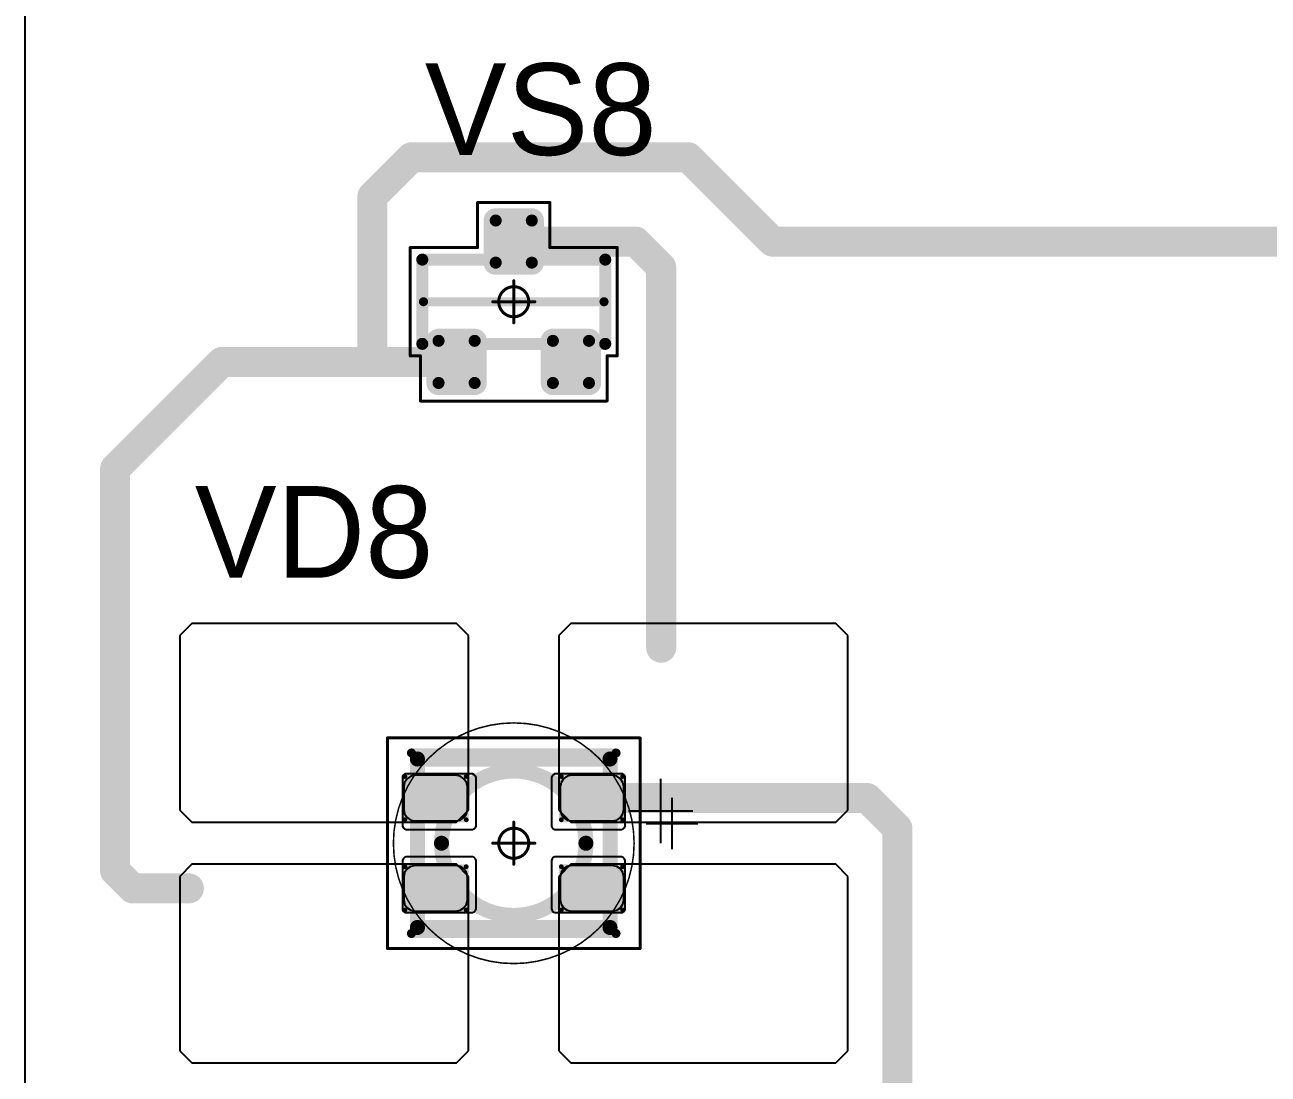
# Model space of a CAD drawing. Header units: millimetres. Extents: x 0 to 400, y 0 to 511.
# Drawn here: x 51.87 to 72.54, y 77.66 to 95.1 of the extents above; entities that cross this region are included whole.
import ezdxf

# ---------------------------------------------------------------- set-up
doc = ezdxf.new("R2010")
doc.units = ezdxf.units.MM
for name, color, linetype in [('Mechanical13', 56, 'Continuous'), ('Mechanical15', 56, 'Continuous'), ('Mechanical2', 216, 'Continuous'), ('TopLayer', 1, 'Continuous'), ('TopOverlay', 2, 'Continuous'), ('TopPaste', 8, 'Continuous'), ('TopSolder', 216, 'Continuous')]:
    doc.layers.add(name, color=color, linetype=linetype)

# ---------------------------------------------------------------- blocks, each defined once
blk = doc.blocks.new('SOT23_589')
at = {"layer": 'Mechanical13', "const_width": 0.2}
for points in [[(-0.7, 1.52), (0.7, 1.52)], [(-0.7, 1.52), (-0.7, -1.52)], [(0.7, 1.52), (0.7, -1.52)], [(-0.7, -1.52), (0.7, -1.52)]]:
    blk.add_lwpolyline(points, dxfattribs=at)
at = {"layer": 'Mechanical13', "const_width": 0.1}
for points in [[(-0.75, 1.52, 1), (-0.65, 1.52, 1)], [(-0.75, 1.52, 1), (-0.65, 1.52, 1)], [(0.65, 1.52, 1), (0.75, 1.52, 1)], [(0.65, 1.52, 1), (0.75, 1.52, 1)], [(-0.75, -1.52, 1), (-0.65, -1.52, 1)], [(-0.75, -1.52, 1), (-0.65, -1.52, 1)], [(0.65, -1.52, 1), (0.75, -1.52, 1)], [(0.65, -1.52, 1), (0.75, -1.52, 1)]]:
    blk.add_lwpolyline(points, format="xyb", close=True, dxfattribs=at)
at = {"layer": 'Mechanical15', "const_width": 0.05}
for points in [[(-0.9, 1.72), (-0.9, 1.55)], [(-0.9, 1.72), (0.9, 1.72)], [(0.9, 1.72), (0.9, 0.6)], [(-1.65, 1.55), (-1.65, -1.55)], [(-1.65, 1.55), (-0.9, 1.55)], [(0.9, 0.6), (1.65, 0.6)], [(1.65, 0.6), (1.65, -0.6)], [(0, 0.35), (0, -0.35)], [(-0.35, 0), (0.35, 0)], [(0.9, -0.6), (1.65, -0.6)], [(0.9, -0.6), (0.9, -1.72)], [(-1.65, -1.55), (-0.9, -1.55)], [(-0.9, -1.55), (-0.9, -1.72)], [(-0.9, -1.72), (0.9, -1.72)]]:
    blk.add_lwpolyline(points, dxfattribs=at)
at = {"layer": 'Mechanical15'}
for points, const_width in [([(-0.913, 1.72, 1), (-0.888, 1.72, 1)], 0.025), ([(-0.913, 1.72, 1), (-0.888, 1.72, 1)], 0.025), ([(0.888, 1.72, 1), (0.913, 1.72, 1)], 0.025), ([(0.888, 1.72, 1), (0.913, 1.72, 1)], 0.025), ([(-1.662, 1.55, 1), (-1.637, 1.55, 1)], 0.025), ([(-1.662, 1.55, 1), (-1.637, 1.55, 1)], 0.025), ([(-0.913, 1.55, 1), (-0.888, 1.55, 1)], 0.025), ([(-0.913, 1.55, 1), (-0.888, 1.55, 1)], 0.025), ([(0.888, 0.6, 1), (0.913, 0.6, 1)], 0.025), ([(0.888, 0.6, 1), (0.913, 0.6, 1)], 0.025), ([(1.637, 0.6, 1), (1.662, 0.6, 1)], 0.025), ([(1.637, 0.6, 1), (1.662, 0.6, 1)], 0.025), ([(0.25, 0, 1), (-0.25, 0, 1)], 0.05), ([(-0.012, 0.35, 1), (0.012, 0.35, 1)], 0.025), ([(-0.362, 0, 1), (-0.337, 0, 1)], 0.025), ([(-0.262, 0, 1), (-0.238, 0, 1)], 0.025), ([(0.238, 0, 1), (0.262, 0, 1)], 0.025), ([(0.337, 0, 1), (0.362, 0, 1)], 0.025), ([(-0.012, -0.35, 1), (0.012, -0.35, 1)], 0.025), ([(0.888, -0.6, 1), (0.913, -0.6, 1)], 0.025), ([(0.888, -0.6, 1), (0.913, -0.6, 1)], 0.025), ([(1.637, -0.6, 1), (1.662, -0.6, 1)], 0.025), ([(1.637, -0.6, 1), (1.662, -0.6, 1)], 0.025), ([(-1.662, -1.55, 1), (-1.637, -1.55, 1)], 0.025), ([(-1.662, -1.55, 1), (-1.637, -1.55, 1)], 0.025), ([(-0.913, -1.55, 1), (-0.888, -1.55, 1)], 0.025), ([(-0.913, -1.55, 1), (-0.888, -1.55, 1)], 0.025), ([(-0.913, -1.72, 1), (-0.888, -1.72, 1)], 0.025), ([(-0.913, -1.72, 1), (-0.888, -1.72, 1)], 0.025), ([(0.888, -1.72, 1), (0.913, -1.72, 1)], 0.025), ([(0.888, -1.72, 1), (0.913, -1.72, 1)], 0.025)]:
    blk.add_lwpolyline(points, format="xyb", close=True, dxfattribs=dict(at, const_width=const_width))
at = {"layer": 'TopLayer', "const_width": 0.1}
for points in [[(-1.4, 1.25, 1), (-1.3, 1.25, 1)], [(-0.7, 1.25, 1), (-0.6, 1.25, 1)], [(-1.4, 0.65, 1), (-1.3, 0.65, 1)], [(-0.7, 0.65, 1), (-0.6, 0.65, 1)], [(0.6, 0.3, 1), (0.7, 0.3, 1)], [(1.3, 0.3, 1), (1.4, 0.3, 1)], [(0.6, -0.3, 1), (0.7, -0.3, 1)], [(1.3, -0.3, 1), (1.4, -0.3, 1)], [(-1.4, -0.65, 1), (-1.3, -0.65, 1)], [(-0.7, -0.65, 1), (-0.6, -0.65, 1)], [(-1.4, -1.25, 1), (-1.3, -1.25, 1)], [(-0.7, -1.25, 1), (-0.6, -1.25, 1)]]:
    blk.add_lwpolyline(points, format="xyb", close=True, dxfattribs=at)
at = {"layer": 'TopLayer'}
for points in [[(-1.45, 1.25), (-1.45, 0.65), (-0.55, 1.25), (-0.55, 0.65)], [(-1.35, 1.35), (-1.35, 0.55), (-0.65, 1.35), (-0.65, 0.55)], [(0.55, 0.3), (0.55, -0.3), (1.45, 0.3), (1.45, -0.3)], [(0.65, 0.4), (0.65, -0.4), (1.35, 0.4), (1.35, -0.4)], [(-1.35, -0.55), (-1.35, -1.35), (-0.65, -0.55), (-0.65, -1.35)], [(-1.45, -0.65), (-1.45, -1.25), (-0.55, -0.65), (-0.55, -1.25)]]:
    blk.add_solid(points, dxfattribs=at)
at = {"layer": 'TopOverlay', "const_width": 0.15}
blk.add_lwpolyline([(0, 1.5), (0, -1.5)], dxfattribs=at)
at = {"layer": 'TopOverlay', "const_width": 0.075}
for points in [[(-0.038, 1.5, 1), (0.038, 1.5, 1)], [(-0.038, -1.5, 1), (0.038, -1.5, 1)]]:
    blk.add_lwpolyline(points, format="xyb", close=True, dxfattribs=at)
at = {"layer": 'TopPaste', "const_width": 0.075}
for points in [[(-1.387, 1.25, 1), (-1.313, 1.25, 1)], [(-0.687, 1.25, 1), (-0.613, 1.25, 1)], [(-1.387, 0.65, 1), (-1.313, 0.65, 1)], [(-0.687, 0.65, 1), (-0.613, 0.65, 1)], [(0.613, 0.3, 1), (0.687, 0.3, 1)], [(1.313, 0.3, 1), (1.387, 0.3, 1)], [(0.613, -0.3, 1), (0.687, -0.3, 1)], [(1.313, -0.3, 1), (1.387, -0.3, 1)], [(-1.387, -0.65, 1), (-1.313, -0.65, 1)], [(-0.687, -0.65, 1), (-0.613, -0.65, 1)], [(-1.387, -1.25, 1), (-1.313, -1.25, 1)], [(-0.687, -1.25, 1), (-0.613, -1.25, 1)]]:
    blk.add_lwpolyline(points, format="xyb", close=True, dxfattribs=at)
at = {"layer": 'TopPaste'}
for points in [[(-1.425, 1.25), (-1.425, 0.65), (-0.575, 1.25), (-0.575, 0.65)], [(-1.35, 1.325), (-1.35, 0.575), (-0.65, 1.325), (-0.65, 0.575)], [(0.575, 0.3), (0.575, -0.3), (1.425, 0.3), (1.425, -0.3)], [(0.65, 0.375), (0.65, -0.375), (1.35, 0.375), (1.35, -0.375)], [(-1.35, -0.575), (-1.35, -1.325), (-0.65, -0.575), (-0.65, -1.325)], [(-1.425, -0.65), (-1.425, -1.25), (-0.575, -0.65), (-0.575, -1.25)]]:
    blk.add_solid(points, dxfattribs=at)
at = {"layer": 'TopSolder', "const_width": 0.202}
for points in [[(-1.451, 1.25, 1), (-1.249, 1.25, 1)], [(-0.751, 1.25, 1), (-0.549, 1.25, 1)], [(-1.451, 0.65, 1), (-1.249, 0.65, 1)], [(-0.751, 0.65, 1), (-0.549, 0.65, 1)], [(0.549, 0.3, 1), (0.751, 0.3, 1)], [(1.249, 0.3, 1), (1.451, 0.3, 1)], [(0.549, -0.3, 1), (0.751, -0.3, 1)], [(1.249, -0.3, 1), (1.451, -0.3, 1)], [(-1.451, -0.65, 1), (-1.249, -0.65, 1)], [(-0.751, -0.65, 1), (-0.549, -0.65, 1)], [(-1.451, -1.25, 1), (-1.249, -1.25, 1)], [(-0.751, -1.25, 1), (-0.549, -1.25, 1)]]:
    blk.add_lwpolyline(points, format="xyb", close=True, dxfattribs=at)
at = {"layer": 'TopSolder'}
for points in [[(-1.35, 1.452), (-1.35, 0.448), (-0.65, 1.452), (-0.65, 0.448)], [(-1.552, 1.25), (-1.552, 0.65), (-0.448, 1.25), (-0.448, 0.65)], [(0.65, 0.502), (0.65, -0.502), (1.35, 0.502), (1.35, -0.502)], [(0.448, 0.3), (0.448, -0.3), (1.552, 0.3), (1.552, -0.3)], [(-1.35, -0.448), (-1.35, -1.452), (-0.65, -0.448), (-0.65, -1.452)], [(-1.552, -0.65), (-1.552, -1.25), (-0.448, -0.65), (-0.448, -1.25)]]:
    blk.add_solid(points, dxfattribs=at)
blk = doc.blocks.new('E65F_793')
at = {"layer": 'Mechanical13'}
for p, q in [((2.441, 1.071), (2.441, 0)), ((1.905, 0.536), (2.976, 0.536))]:
    blk.add_line(p, q, dxfattribs=at)
at = {"layer": 'Mechanical13', "const_width": 0.25}
for points in [[(-1.6, -1.4), (-1.6, 1.4)], [(-1.6, 1.4), (1.6, 1.4)], [(1.6, -1.4), (1.6, 1.4)], [(-1.6, -1.4), (1.6, -1.4)]]:
    blk.add_lwpolyline(points, dxfattribs=at)
at = {"layer": 'Mechanical13'}
for points, const_width in [([(-1.663, 1.4, 1), (-1.538, 1.4, 1)], 0.125), ([(-1.663, 1.4, 1), (-1.538, 1.4, 1)], 0.125), ([(1.537, 1.4, 1), (1.662, 1.4, 1)], 0.125), ([(1.537, 1.4, 1), (1.662, 1.4, 1)], 0.125), ([(1.2, 0, 1), (-1.2, 0, 1)], 0.25), ([(-1.263, 0, 1), (-1.138, 0, 1)], 0.125), ([(1.137, 0, 1), (1.262, 0, 1)], 0.125), ([(-1.663, -1.4, 1), (-1.538, -1.4, 1)], 0.125), ([(-1.663, -1.4, 1), (-1.538, -1.4, 1)], 0.125), ([(1.537, -1.4, 1), (1.662, -1.4, 1)], 0.125), ([(1.537, -1.4, 1), (1.662, -1.4, 1)], 0.125)]:
    blk.add_lwpolyline(points, format="xyb", close=True, dxfattribs=dict(at, const_width=const_width))
at = {"layer": 'Mechanical15', "const_width": 0.05}
for points in [[(-2.1, 1.75), (2.1, 1.75)], [(-2.1, -1.75), (-2.1, 1.75)], [(2.1, -1.75), (2.1, 1.75)], [(0, -0.35), (0, 0.35)], [(0, -0.35), (0, 0.35)], [(-0.35, 0), (0.35, 0)], [(-0.35, 0), (0.35, 0)], [(-2.1, -1.75), (2.1, -1.75)]]:
    blk.add_lwpolyline(points, dxfattribs=at)
at = {"layer": 'Mechanical15'}
for points, const_width in [([(-2.113, 1.75, 1), (-2.088, 1.75, 1)], 0.025), ([(-2.113, 1.75, 1), (-2.088, 1.75, 1)], 0.025), ([(2.087, 1.75, 1), (2.112, 1.75, 1)], 0.025), ([(2.087, 1.75, 1), (2.112, 1.75, 1)], 0.025), ([(0.25, 0, 1), (-0.25, 0, 1)], 0.05), ([(0.25, 0, 1), (-0.25, 0, 1)], 0.05), ([(-0.013, 0.35, 1), (0.012, 0.35, 1)], 0.025), ([(-0.013, 0.35, 1), (0.012, 0.35, 1)], 0.025), ([(-0.363, 0, 1), (-0.338, 0, 1)], 0.025), ([(-0.363, 0, 1), (-0.338, 0, 1)], 0.025), ([(-0.263, 0, 1), (-0.238, 0, 1)], 0.025), ([(-0.263, 0, 1), (-0.238, 0, 1)], 0.025), ([(0.237, 0, 1), (0.262, 0, 1)], 0.025), ([(0.237, 0, 1), (0.262, 0, 1)], 0.025), ([(0.337, 0, 1), (0.362, 0, 1)], 0.025), ([(0.337, 0, 1), (0.362, 0, 1)], 0.025), ([(-0.013, -0.35, 1), (0.012, -0.35, 1)], 0.025), ([(-0.013, -0.35, 1), (0.012, -0.35, 1)], 0.025), ([(-2.113, -1.75, 1), (-2.088, -1.75, 1)], 0.025), ([(-2.113, -1.75, 1), (-2.088, -1.75, 1)], 0.025), ([(2.087, -1.75, 1), (2.112, -1.75, 1)], 0.025), ([(2.087, -1.75, 1), (2.112, -1.75, 1)], 0.025)]:
    blk.add_lwpolyline(points, format="xyb", close=True, dxfattribs=dict(at, const_width=const_width))
at = {"layer": 'TopLayer'}
for p, q in [((-5.35, 3.65), (-5.55, 3.45)), ((-0.95, 3.65), (-5.35, 3.65)), ((-5.35, 3.65), (-5.35, 3.65)), ((-0.75, 3.45), (-0.95, 3.65)), ((0.95, 3.65), (0.75, 3.45)), ((5.35, 3.65), (0.95, 3.65)), ((0.95, 3.65), (0.95, 3.65)), ((5.55, 3.45), (5.35, 3.65)), ((-5.55, 3.45), (-5.55, 3.45)), ((-5.55, 3.45), (-5.55, 0.55)), ((-0.75, 0.55), (-0.75, 3.45)), ((0.75, 3.45), (0.75, 3.45)), ((0.75, 3.45), (0.75, 0.55)), ((5.55, 0.55), (5.55, 3.45)), ((-5.55, 0.55), (-5.35, 0.35)), ((-0.95, 0.35), (-0.75, 0.55)), ((0.75, 0.55), (0.95, 0.35)), ((5.35, 0.35), (5.55, 0.55)), ((-5.35, 0.35), (-0.95, 0.35)), ((0.95, 0.35), (5.35, 0.35)), ((-5.35, -0.35), (-5.55, -0.55)), ((-0.95, -0.35), (-5.35, -0.35)), ((-5.35, -0.35), (-5.35, -0.35)), ((-0.75, -0.55), (-0.95, -0.35)), ((0.95, -0.35), (0.75, -0.55)), ((5.35, -0.35), (0.95, -0.35)), ((0.95, -0.35), (0.95, -0.35)), ((5.55, -0.55), (5.35, -0.35)), ((-5.55, -0.55), (-5.55, -0.55)), ((-5.55, -0.55), (-5.55, -3.45)), ((-0.75, -3.45), (-0.75, -0.55)), ((0.75, -0.55), (0.75, -0.55)), ((0.75, -0.55), (0.75, -3.45)), ((5.55, -3.45), (5.55, -0.55)), ((-5.55, -3.45), (-5.35, -3.65)), ((-0.95, -3.65), (-0.75, -3.45)), ((0.75, -3.45), (0.95, -3.65)), ((5.35, -3.65), (5.55, -3.45)), ((-5.35, -3.65), (-0.95, -3.65)), ((0.95, -3.65), (5.35, -3.65))]:
    blk.add_line(p, q, dxfattribs=at)
at = {"layer": 'TopLayer', "const_width": 0.04}
for points in [[(-1.83, 1.11, 1), (-1.79, 1.11, 1)], [(-0.81, 1.11, 1), (-0.77, 1.11, 1)], [(0.77, 1.11, 1), (0.81, 1.11, 1)], [(1.79, 1.11, 1), (1.83, 1.11, 1)], [(-1.83, 0.39, 1), (-1.79, 0.39, 1)], [(-0.81, 0.39, 1), (-0.77, 0.39, 1)], [(0.77, 0.39, 1), (0.81, 0.39, 1)], [(1.79, 0.39, 1), (1.83, 0.39, 1)], [(-1.83, -0.39, 1), (-1.79, -0.39, 1)], [(-0.81, -0.39, 1), (-0.77, -0.39, 1)], [(0.77, -0.39, 1), (0.81, -0.39, 1)], [(1.79, -0.39, 1), (1.83, -0.39, 1)], [(-1.83, -1.11, 1), (-1.79, -1.11, 1)], [(-0.81, -1.11, 1), (-0.77, -1.11, 1)], [(0.77, -1.11, 1), (0.81, -1.11, 1)], [(1.79, -1.11, 1), (1.83, -1.11, 1)]]:
    blk.add_lwpolyline(points, format="xyb", close=True, dxfattribs=at)
at = {"layer": 'TopLayer'}
for points in [[(-1.85, 1.11), (-1.85, 0.39), (-0.75, 1.11), (-0.75, 0.39)], [(-1.81, 1.15), (-1.81, 0.35), (-0.79, 1.15), (-0.79, 0.35)], [(0.75, 1.11), (0.75, 0.39), (1.85, 1.11), (1.85, 0.39)], [(0.79, 1.15), (0.79, 0.35), (1.81, 1.15), (1.81, 0.35)], [(-1.85, -0.39), (-1.85, -1.11), (-0.75, -0.39), (-0.75, -1.11)], [(-1.81, -0.35), (-1.81, -1.15), (-0.79, -0.35), (-0.79, -1.15)], [(0.75, -0.39), (0.75, -1.11), (1.85, -0.39), (1.85, -1.11)], [(0.79, -0.35), (0.79, -1.15), (1.81, -0.35), (1.81, -1.15)]]:
    blk.add_solid(points, dxfattribs=at)
at = {"layer": 'TopOverlay'}
for p, q in [((2.628, 0.757), (2.628, -0.1)), ((2.2, 0.328), (3.057, 0.328))]:
    blk.add_line(p, q, dxfattribs=at)
at = {"layer": 'TopOverlay', "const_width": 0.15}
for points in [[(-1.7, 1.5), (1.7, 1.5)], [(-1.7, -1.5), (1.7, -1.5)]]:
    blk.add_lwpolyline(points, dxfattribs=at)
at = {"layer": 'TopOverlay', "const_width": 0.075}
for points in [[(-1.738, 1.5, 1), (-1.663, 1.5, 1)], [(1.662, 1.5, 1), (1.737, 1.5, 1)], [(-1.738, -1.5, 1), (-1.663, -1.5, 1)], [(1.662, -1.5, 1), (1.737, -1.5, 1)]]:
    blk.add_lwpolyline(points, format="xyb", close=True, dxfattribs=at)
at = {"layer": 'TopPaste'}
for p, q in [((-1.773, 1.073), (-1.814, 1.011)), ((-1.711, 1.114), (-1.773, 1.073)), ((-1.638, 1.129), (-1.711, 1.114)), ((-0.963, 1.129), (-1.638, 1.129)), ((-0.889, 1.114), (-0.963, 1.129)), ((-0.827, 1.073), (-0.889, 1.114)), ((-0.786, 1.011), (-0.827, 1.073)), ((0.827, 1.073), (0.786, 1.011)), ((0.889, 1.114), (0.827, 1.073)), ((0.962, 1.129), (0.889, 1.114)), ((1.637, 1.129), (0.962, 1.129)), ((1.711, 1.114), (1.637, 1.129)), ((1.773, 1.073), (1.711, 1.114)), ((1.814, 1.011), (1.773, 1.073)), ((-1.814, 1.011), (-1.829, 0.938)), ((-1.829, 0.938), (-1.829, 0.563)), ((-0.771, 0.938), (-0.786, 1.011)), ((-0.771, 0.563), (-0.771, 0.938)), ((0.786, 1.011), (0.771, 0.938)), ((0.771, 0.938), (0.771, 0.563)), ((1.829, 0.938), (1.814, 1.011)), ((1.829, 0.563), (1.829, 0.938)), ((-1.829, 0.563), (-1.814, 0.489)), ((-1.814, 0.489), (-1.773, 0.427)), ((-1.773, 0.427), (-1.711, 0.386)), ((-0.889, 0.386), (-0.827, 0.427)), ((-0.827, 0.427), (-0.786, 0.489)), ((-0.786, 0.489), (-0.771, 0.563)), ((0.771, 0.563), (0.786, 0.489)), ((0.786, 0.489), (0.827, 0.427)), ((0.827, 0.427), (0.889, 0.386)), ((1.711, 0.386), (1.773, 0.427)), ((1.773, 0.427), (1.814, 0.489)), ((1.814, 0.489), (1.829, 0.563)), ((-1.711, 0.386), (-1.638, 0.371)), ((-1.638, 0.371), (-0.963, 0.371)), ((-0.963, 0.371), (-0.889, 0.386)), ((0.889, 0.386), (0.962, 0.371)), ((0.962, 0.371), (1.637, 0.371)), ((1.637, 0.371), (1.711, 0.386)), ((-1.711, -0.386), (-1.773, -0.427)), ((-1.638, -0.371), (-1.711, -0.386)), ((-0.963, -0.371), (-1.638, -0.371)), ((-0.889, -0.386), (-0.963, -0.371)), ((-0.827, -0.427), (-0.889, -0.386)), ((0.889, -0.386), (0.827, -0.427)), ((0.962, -0.371), (0.889, -0.386)), ((1.637, -0.371), (0.962, -0.371)), ((1.711, -0.386), (1.637, -0.371)), ((1.773, -0.427), (1.711, -0.386)), ((-1.814, -0.489), (-1.829, -0.563)), ((-1.829, -0.563), (-1.829, -0.938)), ((-1.773, -0.427), (-1.814, -0.489)), ((-0.786, -0.489), (-0.827, -0.427)), ((-0.771, -0.563), (-0.786, -0.489)), ((-0.771, -0.938), (-0.771, -0.563)), ((0.786, -0.489), (0.771, -0.563)), ((0.771, -0.563), (0.771, -0.938)), ((0.827, -0.427), (0.786, -0.489)), ((1.814, -0.489), (1.773, -0.427)), ((1.829, -0.563), (1.814, -0.489)), ((1.829, -0.938), (1.829, -0.563)), ((-1.829, -0.938), (-1.814, -1.011)), ((-1.814, -1.011), (-1.773, -1.073)), ((-0.827, -1.073), (-0.786, -1.011)), ((-0.786, -1.011), (-0.771, -0.938)), ((0.771, -0.938), (0.786, -1.011)), ((0.786, -1.011), (0.827, -1.073)), ((1.773, -1.073), (1.814, -1.011)), ((1.814, -1.011), (1.829, -0.938)), ((-1.773, -1.073), (-1.711, -1.114)), ((-1.711, -1.114), (-1.638, -1.129)), ((-1.638, -1.129), (-0.963, -1.129)), ((-0.963, -1.129), (-0.889, -1.114)), ((-0.889, -1.114), (-0.827, -1.073)), ((0.827, -1.073), (0.889, -1.114)), ((0.889, -1.114), (0.962, -1.129)), ((0.962, -1.129), (1.637, -1.129)), ((1.637, -1.129), (1.711, -1.114)), ((1.711, -1.114), (1.773, -1.073))]:
    blk.add_line(p, q, dxfattribs=at)
at = {"layer": 'TopSolder'}
for p, q in [((-1.842, 1.129), (-1.85, 1.111)), ((-1.85, 1.111), (-1.85, 1.101)), ((-1.85, 1.101), (-1.85, 1.101)), ((-1.85, 1.101), (-1.85, 0.301)), ((-1.828, 1.143), (-1.842, 1.129)), ((-1.81, 1.151), (-1.828, 1.143)), ((-1.8, 1.151), (-1.81, 1.151)), ((-0.7, 1.151), (-1.8, 1.151)), ((-0.685, 1.151), (-0.7, 1.151)), ((-0.7, 1.151), (-0.7, 1.151)), ((-0.658, 1.139), (-0.685, 1.151)), ((-0.636, 1.118), (-0.658, 1.139)), ((-0.625, 1.09), (-0.636, 1.118)), ((-0.625, 1.076), (-0.625, 1.09)), ((-0.625, 0.301), (-0.625, 1.076)), ((0.636, 1.118), (0.625, 1.09)), ((0.625, 1.09), (0.625, 1.076)), ((0.625, 1.076), (0.625, 1.076)), ((0.625, 1.076), (0.625, 0.301)), ((0.657, 1.139), (0.636, 1.118)), ((0.685, 1.151), (0.657, 1.139)), ((0.7, 1.151), (0.685, 1.151)), ((1.8, 1.151), (0.7, 1.151)), ((1.81, 1.151), (1.8, 1.151)), ((1.8, 1.151), (1.8, 1.151)), ((1.828, 1.143), (1.81, 1.151)), ((1.842, 1.129), (1.828, 1.143)), ((1.85, 1.111), (1.842, 1.129)), ((1.85, 1.101), (1.85, 1.111)), ((1.85, 0.301), (1.85, 1.101)), ((-1.85, 0.301), (-1.85, 0.286)), ((-1.85, 0.286), (-1.839, 0.258)), ((-1.839, 0.258), (-1.818, 0.237)), ((-1.818, 0.237), (-1.79, 0.226)), ((-1.79, 0.226), (-1.775, 0.226)), ((-1.775, 0.226), (-1.775, 0.226)), ((-1.775, 0.226), (-0.7, 0.226)), ((-0.7, 0.226), (-0.685, 0.226)), ((-0.685, 0.226), (-0.658, 0.237)), ((-0.658, 0.237), (-0.636, 0.258)), ((-0.636, 0.258), (-0.625, 0.286)), ((-0.625, 0.286), (-0.625, 0.301)), ((-0.625, 0.301), (-0.625, 0.301)), ((0.625, 0.301), (0.625, 0.286)), ((0.625, 0.286), (0.636, 0.258)), ((0.636, 0.258), (0.657, 0.237)), ((0.657, 0.237), (0.685, 0.226)), ((0.685, 0.226), (0.7, 0.226)), ((0.7, 0.226), (0.7, 0.226)), ((0.7, 0.226), (1.775, 0.226)), ((1.775, 0.226), (1.79, 0.226)), ((1.79, 0.226), (1.817, 0.237)), ((1.817, 0.237), (1.839, 0.258)), ((1.839, 0.258), (1.85, 0.286)), ((1.85, 0.286), (1.85, 0.301)), ((1.85, 0.301), (1.85, 0.301)), ((-1.839, -0.257), (-1.85, -0.285)), ((-1.85, -0.285), (-1.85, -0.299)), ((-1.85, -0.299), (-1.85, -0.299)), ((-1.85, -0.299), (-1.85, -1.099)), ((-1.818, -0.236), (-1.839, -0.257)), ((-1.79, -0.224), (-1.818, -0.236)), ((-1.775, -0.224), (-1.79, -0.224)), ((-0.7, -0.224), (-1.775, -0.224)), ((-0.685, -0.224), (-0.7, -0.224)), ((-0.7, -0.224), (-0.7, -0.224)), ((-0.658, -0.236), (-0.685, -0.224)), ((-0.636, -0.257), (-0.658, -0.236)), ((-0.625, -0.285), (-0.636, -0.257)), ((-0.625, -0.299), (-0.625, -0.285)), ((-0.625, -1.074), (-0.625, -0.299)), ((0.636, -0.257), (0.625, -0.285)), ((0.625, -0.285), (0.625, -0.299)), ((0.625, -0.299), (0.625, -0.299)), ((0.625, -0.299), (0.625, -1.074)), ((0.657, -0.236), (0.636, -0.257)), ((0.685, -0.224), (0.657, -0.236)), ((0.7, -0.224), (0.685, -0.224)), ((1.775, -0.224), (0.7, -0.224)), ((1.79, -0.224), (1.775, -0.224)), ((1.775, -0.224), (1.775, -0.224)), ((1.817, -0.236), (1.79, -0.224)), ((1.839, -0.257), (1.817, -0.236)), ((1.85, -0.285), (1.839, -0.257)), ((1.85, -0.299), (1.85, -0.285)), ((1.85, -1.099), (1.85, -0.299)), ((-1.85, -1.099), (-1.85, -1.109)), ((-1.85, -1.109), (-1.842, -1.128)), ((-1.842, -1.128), (-1.828, -1.142)), ((-1.828, -1.142), (-1.81, -1.149)), ((-1.81, -1.149), (-1.8, -1.149)), ((-1.8, -1.149), (-0.7, -1.149)), ((-1.8, -1.149), (-1.8, -1.149)), ((-0.7, -1.149), (-0.685, -1.149)), ((-0.685, -1.149), (-0.658, -1.138)), ((-0.658, -1.138), (-0.636, -1.117)), ((-0.636, -1.117), (-0.625, -1.089)), ((-0.625, -1.089), (-0.625, -1.074)), ((-0.625, -1.074), (-0.625, -1.074)), ((0.625, -1.074), (0.625, -1.089)), ((0.625, -1.089), (0.636, -1.117)), ((0.636, -1.117), (0.657, -1.138)), ((0.657, -1.138), (0.685, -1.149)), ((0.685, -1.149), (0.7, -1.149)), ((0.7, -1.149), (1.8, -1.149)), ((0.7, -1.149), (0.7, -1.149)), ((1.8, -1.149), (1.81, -1.149)), ((1.81, -1.149), (1.828, -1.142)), ((1.828, -1.142), (1.842, -1.128)), ((1.842, -1.128), (1.85, -1.109)), ((1.85, -1.109), (1.85, -1.099)), ((1.85, -1.099), (1.85, -1.099))]:
    blk.add_line(p, q, dxfattribs=at)

msp = doc.modelspace()

# ---------------------------------------------------------------- linework, layer by layer
at = {"layer": 'Mechanical2'}
for points, const_width in [([(62, 81.5, 1), (58, 81.5, 1)], 0.0254), ([(60, 83.5, 1), (60, 83.5, 1)], 0.0005), ([(57.994, 81.5, 1), (58.006, 81.5, 1)], 0.0127), ([(58, 81.5, 1), (58, 81.5, 1)], 0.0005), ([(61.994, 81.5, 1), (62.006, 81.5, 1)], 0.0127), ([(62, 81.5, 1), (62, 81.5, 1)], 0.0005), ([(60, 79.5, 1), (60, 79.5, 1)], 0.0005)]:
    msp.add_lwpolyline(points, format="xyb", close=True, dxfattribs=dict(at, const_width=const_width))
at = {"layer": 'Mechanical2', "const_width": 0.001}
for points in [[(60, 79.5), (60, 83.5)], [(58, 81.5), (62, 81.5)]]:
    msp.add_lwpolyline(points, dxfattribs=at)
at = {"layer": 'TopLayer'}
msp.add_line((51.875, 354.6), (51.875, 16.5), dxfattribs=at)
at = {"layer": 'TopLayer', "const_width": 0.5}
for points in [[(57.65, 92.25), (58.3, 92.9)], [(58.3, 92.9), (62.9, 92.9)], [(62.9, 92.9), (64.3, 91.5)], [(57.65, 89.5), (57.65, 92.25)], [(60, 91.5), (62.025, 91.5)], [(62.025, 91.5), (62.45, 91.075)], [(64.3, 91.5), (80, 91.5)], [(62.45, 84.75), (62.45, 91.075)], [(53.375, 87.725), (55.15, 89.5)], [(55.15, 89.5), (57.65, 89.5)], [(57.65, 89.5), (59.05, 89.5)], [(53.375, 81.043), (53.375, 87.725)], [(61.3, 82.25), (65.875, 82.25)], [(65.875, 82.25), (66.375, 81.75)], [(66.375, 77.225), (66.375, 81.75)], [(53.375, 81.043), (53.668, 80.75)], [(53.668, 80.75), (54.6, 80.75)]]:
    msp.add_lwpolyline(points, dxfattribs=at)
at = {"layer": 'TopLayer', "const_width": 0.25}
for points in [[(58.175, 92.9, 1), (58.425, 92.9, 1)], [(58.175, 92.9, 1), (58.425, 92.9, 1)], [(62.775, 92.9, 1), (63.025, 92.9, 1)], [(62.775, 92.9, 1), (63.025, 92.9, 1)], [(57.525, 92.25, 1), (57.775, 92.25, 1)], [(57.525, 92.25, 1), (57.775, 92.25, 1)], [(59.875, 91.5, 1), (60.125, 91.5, 1)], [(61.9, 91.5, 1), (62.15, 91.5, 1)], [(61.9, 91.5, 1), (62.15, 91.5, 1)], [(64.175, 91.5, 1), (64.425, 91.5, 1)], [(64.175, 91.5, 1), (64.425, 91.5, 1)], [(62.325, 91.075, 1), (62.575, 91.075, 1)], [(62.325, 91.075, 1), (62.575, 91.075, 1)], [(55.025, 89.5, 1), (55.275, 89.5, 1)], [(55.025, 89.5, 1), (55.275, 89.5, 1)], [(57.525, 89.5, 1), (57.775, 89.5, 1)], [(57.525, 89.5, 1), (57.775, 89.5, 1)], [(57.525, 89.5, 1), (57.775, 89.5, 1)], [(58.925, 89.5, 1), (59.175, 89.5, 1)], [(53.25, 87.725, 1), (53.5, 87.725, 1)], [(53.25, 87.725, 1), (53.5, 87.725, 1)], [(62.325, 84.75, 1), (62.575, 84.75, 1)], [(61.175, 82.25, 1), (61.425, 82.25, 1)], [(65.75, 82.25, 1), (66, 82.25, 1)], [(65.75, 82.25, 1), (66, 82.25, 1)], [(66.25, 81.75, 1), (66.5, 81.75, 1)], [(66.25, 81.75, 1), (66.5, 81.75, 1)], [(53.25, 81.043, 1), (53.5, 81.043, 1)], [(53.25, 81.043, 1), (53.5, 81.043, 1)], [(53.543, 80.75, 1), (53.793, 80.75, 1)], [(53.543, 80.75, 1), (53.793, 80.75, 1)], [(54.475, 80.75, 1), (54.725, 80.75, 1)]]:
    msp.add_lwpolyline(points, format="xyb", close=True, dxfattribs=at)

# ---------------------------------------------------------------- block references
for name, p, rotation in [('SOT23_589', (60, 90.5), 90), ('E65F_793', (60, 81.5), 360)]:
    msp.add_blockref(name, p, dxfattribs=dict(rotation=rotation))

# ---------------------------------------------------------------- texts
at = {"layer": 'TopOverlay'}
for s, p in [('VS8', (58.522, 92.939)), ('VD8', (54.699, 85.913))]:
    msp.add_text(s, height=1.524, dxfattribs=at).set_placement(p)

doc.saveas('drawing.dxf')
